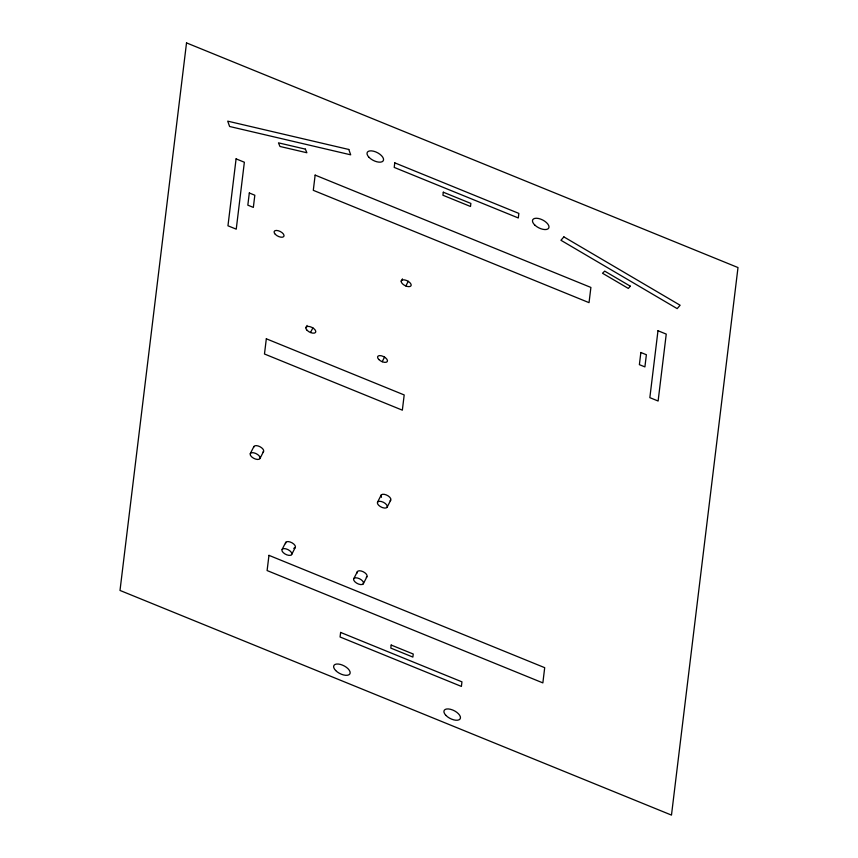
<?xml version="1.0" encoding="UTF-8"?>
<svg xmlns="http://www.w3.org/2000/svg" width="858" height="858" viewBox="0 0 858 858"><rect width="100%" height="100%" fill="white"/><g stroke="black" fill="none" stroke-linecap="round" stroke-linejoin="round"><path stroke-width="1.29" d="M305.866 327.756L307.067 325.418M310.499 332.518L312.902 327.831M250.3 453.571L253.904 446.535M259.942 458.547A5.427 2.628 27.1 0 0 253.786 452.81A5.427 2.628 27.1 0 0 251.641 456.831A5.427 2.628 27.1 0 0 259.942 458.547L263.545 451.512M401.265 281.231L402.466 278.882M405.866 285.95L408.269 281.252M282.164 549.335L285.768 542.299M382.185 361.722L384.588 357.035M291.581 554.665A5.427 2.628 27.1 0 0 285.918 548.83A5.427 2.628 27.1 0 0 283.129 552.509A5.427 2.628 27.1 0 0 291.581 554.665L295.184 547.619M377.617 502.048L381.209 495.012M387.055 507.335A5.427 2.628 27.1 0 0 381.327 501.512A5.427 2.628 27.1 0 0 378.614 505.223A5.427 2.628 27.1 0 0 387.055 507.335L390.658 500.3M353.861 578.539L357.464 571.503M363.277 583.869A5.427 2.628 27.1 0 0 357.604 578.035A5.427 2.628 27.1 0 0 354.826 581.713A5.427 2.628 27.1 0 0 363.277 583.869L366.881 576.833M381.488 497.297A5.427 2.628 27.1 0 1 386.229 494.894A5.427 2.628 27.1 0 1 390.09 500.761M253.754 447.222A5.427 2.628 27.1 0 1 259.963 446.707A5.427 2.628 27.1 0 1 263.063 452.027M285.596 543.715A5.427 2.628 27.1 0 1 292.085 542.846A5.427 2.628 27.1 0 1 293.747 548.326M357.293 572.919A5.427 2.628 27.1 0 1 363.149 571.718A5.427 2.628 27.1 0 1 366.302 577.284M186.518 42.9L120.002 590.443L671.482 815.1L737.998 267.557L186.518 42.9M236.089 158.869L227.96 225.793L236.24 229.161L244.358 162.237L236.089 158.869M249.313 192.986L247.833 205.159L253.346 207.4L254.826 195.238L249.313 192.986M266.323 338.792L264.478 354L402.348 410.167L404.193 394.948L266.323 338.792M268.962 555.351L267.106 570.559L542.857 682.893L544.701 667.674L268.962 555.351M315.143 175.107L313.299 190.326L589.038 302.649L590.894 287.441L315.143 175.107M394.766 162.848L394.219 167.417L518.296 217.964L518.854 213.406L394.766 162.848M340.626 632.432L340.068 636.99L461.4 686.421L461.947 681.853L340.626 632.432M443.296 192.203L442.921 195.238L470.495 206.478L470.87 203.432L443.296 192.203M391.184 645.044L390.808 648.09L412.87 657.078L413.245 654.032L391.184 645.044M640.862 352.488L639.382 364.661L644.905 366.902L646.374 354.74L640.862 352.488M657.979 330.727L649.849 397.651L658.118 401.018L666.248 334.105L657.979 330.727M401.34 280.823L401.222 281.521A5.427 2.628 27.1 0 0 405.115 285.639L406.413 286.175A5.427 2.628 27.1 0 0 411.046 285.639L411.164 284.942A5.427 2.628 27.1 0 0 407.271 280.834L405.973 280.287A5.427 2.628 27.1 0 0 401.34 280.823M563.888 236.894L560.939 240.272L677.177 308.623L680.126 305.244L563.888 236.894M630.319 286.186L628.346 288.438L602.52 273.252L604.697 271.117L630.319 286.186M348.809 149.474L227.713 121.15L229.612 126.491L350.697 154.826L348.809 149.474M305.373 149.131L278.464 142.836L279.976 146.461L306.885 152.756L305.373 149.131M275.332 234.352A5.427 2.628 27.1 0 0 283.784 236.508A5.427 2.628 27.1 0 0 278.11 230.673A5.427 2.628 27.1 0 0 275.332 234.352M307.078 330.287A5.427 2.628 27.1 0 0 315.54 332.443A5.427 2.628 27.1 0 0 309.867 326.619A5.427 2.628 27.1 0 0 307.078 330.287M378.775 359.491A5.427 2.628 27.1 0 0 387.226 361.647A5.427 2.628 27.1 0 0 381.553 355.823A5.427 2.628 27.1 0 0 378.775 359.491M534.963 225.214A9.041 4.387 27.1 0 0 548.766 228.035A9.041 4.387 27.1 0 0 538.449 218.479A9.041 4.387 27.1 0 0 534.963 225.214M369.047 157.357A9.041 4.387 27.1 0 0 383.129 160.95A9.041 4.387 27.1 0 0 373.68 151.233A9.041 4.387 27.1 0 0 369.047 157.357M445.946 715.433A9.041 4.387 27.1 0 0 460.038 719.025A9.041 4.387 27.1 0 0 450.579 709.309A9.041 4.387 27.1 0 0 445.946 715.433M335.65 670.506A9.041 4.387 27.1 0 0 349.732 674.098A9.041 4.387 27.1 0 0 340.283 664.382A9.041 4.387 27.1 0 0 335.65 670.506"/></g></svg>
